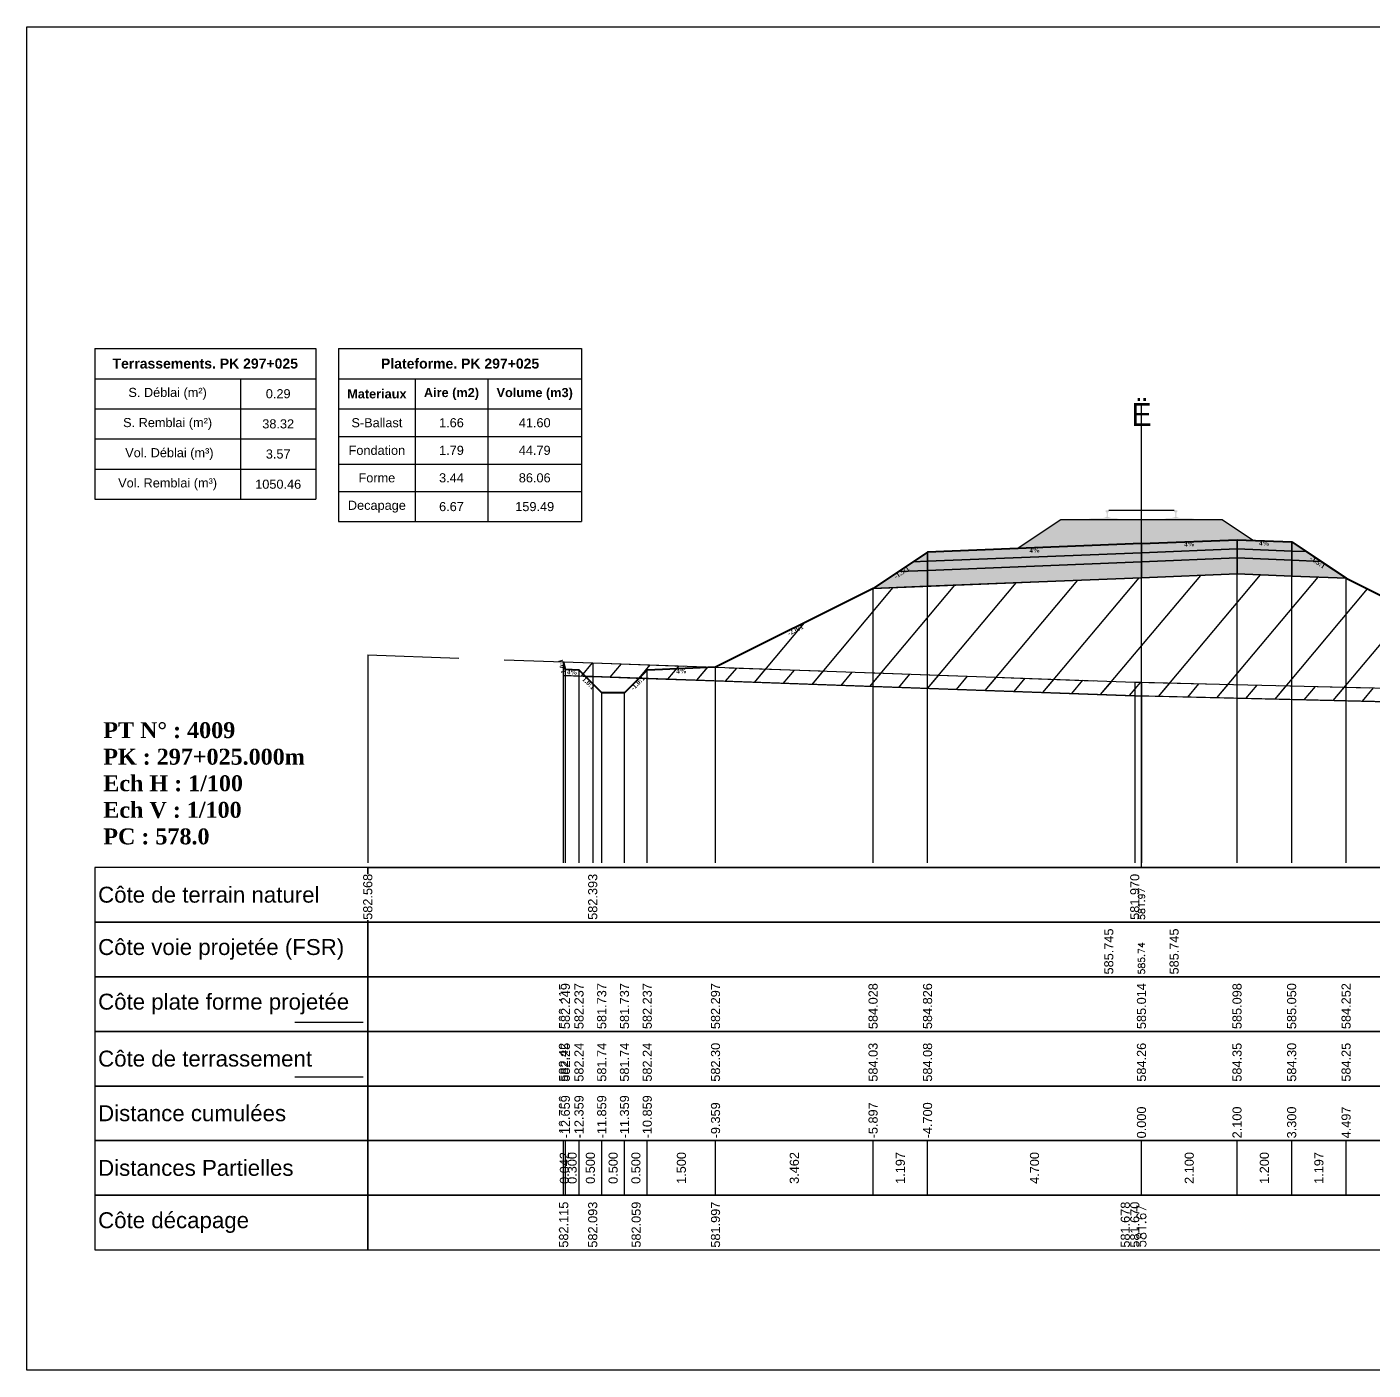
# Model space of a CAD drawing. Header units: millimetres. Extents: x 2762 to 3076, y 916 to 3305.
# Drawn here: x 3026.54 to 3056.12, y 1493.65 to 1523.15 of the extents above; entities that cross this region are included whole.
import ezdxf

# ---------------------------------------------------------------- set-up
doc = ezdxf.new("R2010")
doc.units = ezdxf.units.MM
doc.header["$LTSCALE"] = 2
doc.linetypes.add('CACHE', pattern=[9.525, 6.35, -3.175])
doc.linetypes.add('DASHED', pattern=[0.75, 0.5, -0.25])
for name, color, linetype in [('C-ANNO-TABL', 1, 'Continuous'), ('C-ANNO-TABL-TEXT', 150, 'Continuous'), ('C-ANNO-TABL-TITL', 150, 'Continuous'), ('C-ANNO-TABL-TTBL', 5, 'Continuous'), ('C-ROAD-CORR', 5, 'Continuous'), ('C-ROAD-SCTN', 7, 'Continuous')]:
    doc.layers.add(name, color=color, linetype=linetype)
doc.styles.add('ARIAL', font='arial.ttf')
doc.styles.add('C3D_Etiquette', font='romans.shx')
doc.styles.add('C3D_Profil_Travers', font='romans.shx')
doc.styles.get("Standard").update_dxf_attribs({"font": 'arial.ttf'})

msp = doc.modelspace()

# ---------------------------------------------------------------- hatches: boundary and pattern name
at = {"linetype": 'Continuous', "lineweight": -3}
h = msp.add_hatch(dxfattribs=at)
h.set_pattern_fill('GRAVEL', color=252, scale=0.009, style=0)
h.set_pattern_definition([(228.0128, (3048.461781, 1511.916853), (-1.8288, -2.0574), [0.030755, -3.0447435]), (184.96974, (3048.441207, 1511.893993), (2.743199999, 0.228600013), [0.0527764, -5.2248644]), (132.51045, (3048.388629, 1511.889421), (2.286, -2.5146), [0.0372133, -3.684125]), (267.2737, (3048.299475, 1511.832271), (0.2286, 4.572), [0.0480604, -4.7579794]), (292.83365, (3048.297189, 1511.784265), (-1.143, 2.7432), [0.047127, -4.6655827]), (357.2737, (3048.315477, 1511.740831), (-4.572, 0.2286), [0.0480604, -4.7579794]), (37.69424, (3048.363483, 1511.738545), (-2.9718, -2.286), [0.0635574, -6.2921804]), (72.25533, (3048.413775, 1511.777407), (1.6002, 5.0292), [0.0600048, -5.940473]), (121.42957, (3048.432063, 1511.834557), (-1.8288, 2.9718), [0.048223, -4.774099]), (175.23636, (3048.406917, 1511.875705), (2.5146, -0.2286), [0.055054, -2.697654]), (222.39744, (3048.352053, 1511.880277), (-2.7432, -2.5146), [0.071197, -7.0485095]), (138.81407, (3048.52579, 1511.829985), (-1.6002, 1.3716), [0.0243004, -2.405751]), (171.46923, (3048.507501, 1511.845987), (2.9718, -0.4572), [0.0462314, -4.5769175]), (225, (3048.46178, 1511.85285), (-3e-17, -0.2286), [0.032329, -0.29096]), (203.1986, (3048.44578, 1511.880277), (1.143, 0.4572), [0.01741, -1.723556]), (291.8014, (3048.429777, 1511.87342), (-0.2286, 0.6858), [0.024621, -1.206428]), (30.9638, (3048.43892, 1511.85056), (0.6858, 0.4572), [0.039989, -1.292967]), (161.565, (3048.47321, 1511.87113), (0.4572, -0.2286), [0.028916, -0.693981]), (16.38954, (3048.297189, 1511.873419), (2.286, 0.6858), [0.040508, -4.0102944]), (70.34618, (3048.336051, 1511.88485), (-0.9144, -2.5146), [0.033984, -3.3643994]), (293.1986, (3048.47321, 1511.916853), (-0.4572, 1.143), [0.034819, -1.7061465]), (343.61046, (3048.486927, 1511.884849), (-2.286, 0.6858), [0.040508, -4.0102944]), (339.44395, (3048.29719, 1511.731687), (-1.143, 0.4572), [0.039063, -1.914096]), (294.77514, (3048.333765, 1511.717971), (-1.143, 2.5146), [0.0327305, -3.2403234]), (66.8014, (3048.475497, 1511.688253), (0.4572, 1.143), [0.034819, -1.7061465]), (17.35402, (3048.489213, 1511.720257), (-2.9718, -0.9144), [0.0383204, -3.793714]), (69.44395, (3048.363483, 1511.688253), (-0.4572, -1.143), [0.0195316, -1.933628]), (101.3099, (3048.46178, 1511.688253), (-0.2286, 0.9144), [0.011656, -1.1539795]), (165.9638, (3048.459495, 1511.699683), (0.6858, -0.2286), [0.047127, -0.895415]), (186.009, (3048.413775, 1511.711113), (2.286, 0.2286), [0.043674, -4.323723]), (303.69, (3048.43892, 1511.829985), (-0.2286, 0.4572), [0.032969, -0.79126]), (353.15723, (3048.457209, 1511.802553), (3.8862, -0.4572), [0.05756, -5.698441]), (60.9454, (3048.51436, 1511.795695), (-0.9144, -1.6002), [0.023536, -2.330045]), (90, (3048.5258, 1511.81627), (-0.2286, 0.2286), [0.013716, -0.214884]), (120.25644, (3048.409203, 1511.717971), (0.9144, -1.6002), [0.031758, -3.1440547]), (48.0128, (3048.393201, 1511.745403), (1.8288, 2.0574), [0.06151, -3.0139886]), (0, (3048.43435, 1511.79112), (0.2286, 0.2286), [0.059436, -0.169164]), (325.30485, (3048.493785, 1511.791123), (2.286, -1.6002), [0.036145, -3.5783385]), (254.0546, (3048.523503, 1511.77055), (-0.2286, -0.9144), [0.033285, -1.6309485]), (207.64598, (3048.514359, 1511.738545), (-4.3434, -2.286), [0.054193, -5.365122]), (175.42608, (3048.466353, 1511.713399), (-2.9718, 0.2286), [0.0573327, -5.675926])])
h.paths.add_polyline_path([(3048.297, 1511.688), (3049.255, 1512.327), (3052.805, 1512.327), (3053.494, 1511.867), (3053.13, 1511.882)])
msp.add_hatch(color=254, dxfattribs=at).paths.add_polyline_path([(3049.812, 1512.145), (3049.812, 1512.33), (3049.927, 1512.351), (3050.275, 1512.351), (3050.275, 1512.357), (3050.201, 1512.357), (3050.201, 1512.366), (3050.202, 1512.367), (3050.204, 1512.368), (3050.205, 1512.368), (3050.225, 1512.37), (3050.228, 1512.371), (3050.231, 1512.372), (3050.259, 1512.382), (3050.262, 1512.383), (3050.263, 1512.385), (3050.264, 1512.386), (3050.265, 1512.39), (3050.266, 1512.398), (3050.267, 1512.407), (3050.268, 1512.417), (3050.268, 1512.441), (3050.267, 1512.457), (3050.267, 1512.463), (3050.266, 1512.469), (3050.265, 1512.474), (3050.265, 1512.475), (3050.264, 1512.479), (3050.263, 1512.48), (3050.262, 1512.482), (3050.261, 1512.483), (3050.26, 1512.484), (3050.244, 1512.49), (3050.242, 1512.491), (3050.241, 1512.492), (3050.24, 1512.494), (3050.24, 1512.496), (3050.24, 1512.514), (3050.241, 1512.519), (3050.242, 1512.521), (3050.244, 1512.523), (3050.246, 1512.525), (3050.249, 1512.526), (3050.25, 1512.527), (3050.254, 1512.527), (3050.258, 1512.528), (3050.261, 1512.528), (3050.265, 1512.528), (3050.27, 1512.528), (3050.273, 1512.528), (3050.276, 1512.529), (3050.28, 1512.528), (3050.283, 1512.528), (3050.287, 1512.528), (3050.292, 1512.528), (3050.295, 1512.528), (3050.299, 1512.527), (3050.303, 1512.527), (3050.304, 1512.526), (3050.306, 1512.525), (3050.309, 1512.523), (3050.311, 1512.521), (3050.312, 1512.519), (3050.312, 1512.514), (3050.312, 1512.496), (3050.312, 1512.494), (3050.312, 1512.492), (3050.311, 1512.491), (3050.309, 1512.49), (3050.293, 1512.484), (3050.292, 1512.483), (3050.29, 1512.482), (3050.289, 1512.48), (3050.289, 1512.479), (3050.288, 1512.475), (3050.287, 1512.474), (3050.287, 1512.469), (3050.286, 1512.463), (3050.285, 1512.457), (3050.285, 1512.441), (3050.285, 1512.417), (3050.286, 1512.407), (3050.287, 1512.398), (3050.288, 1512.39), (3050.289, 1512.386), (3050.29, 1512.385), (3050.291, 1512.383), (3050.293, 1512.382), (3050.322, 1512.372), (3050.325, 1512.371), (3050.328, 1512.37), (3050.348, 1512.368), (3050.349, 1512.368), (3050.35, 1512.367), (3050.351, 1512.366), (3050.351, 1512.357), (3050.277, 1512.357), (3050.277, 1512.351), (3050.481, 1512.351), (3050.613, 1512.32), (3051.447, 1512.32), (3051.578, 1512.351), (3051.782, 1512.351), (3051.782, 1512.357), (3051.708, 1512.357), (3051.708, 1512.366), (3051.709, 1512.367), (3051.711, 1512.368), (3051.712, 1512.368), (3051.732, 1512.37), (3051.735, 1512.371), (3051.738, 1512.372), (3051.766, 1512.382), (3051.769, 1512.383), (3051.77, 1512.385), (3051.771, 1512.386), (3051.772, 1512.39), (3051.773, 1512.398), (3051.774, 1512.407), (3051.775, 1512.417), (3051.775, 1512.441), (3051.774, 1512.457), (3051.774, 1512.463), (3051.773, 1512.469), (3051.772, 1512.474), (3051.772, 1512.475), (3051.771, 1512.479), (3051.77, 1512.48), (3051.769, 1512.482), (3051.768, 1512.483), (3051.767, 1512.484), (3051.751, 1512.49), (3051.749, 1512.491), (3051.748, 1512.492), (3051.747, 1512.494), (3051.747, 1512.496), (3051.747, 1512.514), (3051.748, 1512.519), (3051.749, 1512.521), (3051.751, 1512.523), (3051.753, 1512.525), (3051.756, 1512.526), (3051.757, 1512.527), (3051.761, 1512.527), (3051.765, 1512.528), (3051.768, 1512.528), (3051.772, 1512.528), (3051.777, 1512.528), (3051.78, 1512.528), (3051.783, 1512.529), (3051.787, 1512.528), (3051.79, 1512.528), (3051.794, 1512.528), (3051.799, 1512.528), (3051.802, 1512.528), (3051.806, 1512.527), (3051.81, 1512.527), (3051.811, 1512.526), (3051.813, 1512.525), (3051.816, 1512.523), (3051.818, 1512.521), (3051.819, 1512.519), (3051.819, 1512.514), (3051.819, 1512.496), (3051.819, 1512.494), (3051.819, 1512.492), (3051.818, 1512.491), (3051.816, 1512.49), (3051.8, 1512.484), (3051.799, 1512.483), (3051.797, 1512.482), (3051.796, 1512.48), (3051.796, 1512.479), (3051.795, 1512.475), (3051.794, 1512.474), (3051.794, 1512.469), (3051.793, 1512.463), (3051.792, 1512.457), (3051.792, 1512.441), (3051.792, 1512.417), (3051.793, 1512.407), (3051.794, 1512.398), (3051.795, 1512.39), (3051.796, 1512.386), (3051.797, 1512.385), (3051.798, 1512.383), (3051.8, 1512.382), (3051.829, 1512.372), (3051.832, 1512.371), (3051.835, 1512.37), (3051.855, 1512.368), (3051.856, 1512.368), (3051.857, 1512.367), (3051.858, 1512.366), (3051.858, 1512.357), (3051.784, 1512.357), (3051.784, 1512.351), (3052.132, 1512.351), (3052.247, 1512.33), (3052.247, 1512.145)])
h = msp.add_hatch(color=11, dxfattribs=at)
h.paths.add_polyline_path([(3054.33, 1511.634), (3054.33, 1511.834), (3054.649, 1511.621)])
h.paths.add_polyline_path([(3053.13, 1511.682), (3053.13, 1511.882), (3054.33, 1511.834), (3054.33, 1511.634)])
h.paths.add_polyline_path([(3051.03, 1511.598), (3051.03, 1511.798), (3053.13, 1511.882), (3053.13, 1511.682)])
h.paths.add_polyline_path([(3046.33, 1511.41), (3046.33, 1511.61), (3051.03, 1511.798), (3051.03, 1511.598)])
h.paths.add_polyline_path([(3046.01, 1511.397), (3046.33, 1511.61), (3046.33, 1511.41)])
h = msp.add_hatch(color=83, dxfattribs=at)
h.paths.add_polyline_path([(3054.33, 1511.084), (3054.33, 1511.434), (3054.968, 1511.408), (3055.526, 1511.036)])
h.paths.add_polyline_path([(3053.13, 1511.132), (3053.13, 1511.482), (3054.33, 1511.434), (3054.33, 1511.084)])
h.paths.add_polyline_path([(3051.03, 1511.048), (3051.03, 1511.398), (3053.13, 1511.482), (3053.13, 1511.132)])
h.paths.add_polyline_path([(3046.33, 1510.86), (3046.33, 1511.21), (3051.03, 1511.398), (3051.03, 1511.048)])
h.paths.add_polyline_path([(3045.133, 1510.812), (3045.691, 1511.184), (3046.33, 1511.21), (3046.33, 1510.86)])
h = msp.add_hatch(color=30, dxfattribs=at)
h.paths.add_polyline_path([(3054.33, 1511.434), (3054.33, 1511.634), (3054.649, 1511.621), (3054.968, 1511.408)])
h.paths.add_polyline_path([(3053.13, 1511.482), (3053.13, 1511.682), (3054.33, 1511.634), (3054.33, 1511.434)])
h.paths.add_polyline_path([(3051.03, 1511.398), (3051.03, 1511.598), (3053.13, 1511.682), (3053.13, 1511.482)])
h.paths.add_polyline_path([(3046.33, 1511.21), (3046.33, 1511.41), (3051.03, 1511.598), (3051.03, 1511.398)])
h.paths.add_polyline_path([(3045.691, 1511.184), (3046.01, 1511.397), (3046.33, 1511.41), (3046.33, 1511.21)])
h = msp.add_hatch(dxfattribs=at)
h.set_pattern_fill('_U', color=3, angle=50, style=0, pattern_type=0)
h.set_pattern_definition([(50, (3039.9907, 1508.8404), (-0.766044, 0.64279), [])])
h.paths.add_polyline_path([(3039.991, 1508.84), (3040.171, 1509.021), (3041.671, 1509.081), (3045.133, 1510.812), (3053.13, 1511.132), (3055.526, 1511.036), (3060.555, 1508.521), (3060.555, 1508.221), (3050.883, 1508.454)])
h.paths.add_polyline_path([(3038.33, 1508.899), (3038.33, 1509.199), (3038.371, 1509.033), (3038.671, 1509.021), (3038.81, 1508.882), (3038.335, 1508.899)])
h = msp.add_hatch(dxfattribs=at)
h.set_pattern_fill('_U', color=150, scale=0.5, angle=50, style=0, pattern_type=0)
h.set_pattern_definition([(50, (3039.9907, 1508.8404), (-0.383022, 0.321394), [])])
h.paths.add_polyline_path([(3039.991, 1508.84), (3040.171, 1509.021), (3041.671, 1509.081), (3050.883, 1508.754), (3060.555, 1508.521), (3060.555, 1508.221), (3050.883, 1508.454)])
h.paths.add_polyline_path([(3038.33, 1509.199), (3038.973, 1509.177), (3041.671, 1509.081), (3040.171, 1509.021), (3039.991, 1508.84), (3038.973, 1508.877), (3038.81, 1508.882), (3038.671, 1509.021), (3038.371, 1509.033)])
h.paths.add_polyline_path([(3038.33, 1508.899), (3038.33, 1509.199), (3038.371, 1509.033), (3038.671, 1509.021), (3038.81, 1508.882), (3038.335, 1508.899)])

# ---------------------------------------------------------------- linework, layer by layer
at = {"color": 7, "linetype": 'Continuous', "lineweight": -3}
for p, q in [((3051.03, 1504.684), (3051.03, 1514.884)), ((3034.029, 1504.684), (3068.031, 1504.684)), ((3038.33, 1497.484), (3038.33, 1498.684)), ((3038.371, 1497.484), (3038.371, 1498.684)), ((3038.371, 1497.484), (3038.371, 1498.684)), ((3038.671, 1497.484), (3038.671, 1498.684)), ((3038.671, 1497.484), (3038.671, 1498.684)), ((3039.171, 1497.484), (3039.171, 1498.684)), ((3039.171, 1497.484), (3039.171, 1498.684)), ((3039.671, 1497.484), (3039.671, 1498.684)), ((3039.671, 1497.484), (3039.671, 1498.684)), ((3040.171, 1497.484), (3040.171, 1498.684)), ((3040.171, 1497.484), (3040.171, 1498.684)), ((3041.671, 1497.484), (3041.671, 1498.684)), ((3041.671, 1497.484), (3041.671, 1498.684)), ((3045.133, 1497.484), (3045.133, 1498.684)), ((3045.133, 1497.484), (3045.133, 1498.684)), ((3046.33, 1497.484), (3046.33, 1498.684)), ((3046.33, 1497.484), (3046.33, 1498.684)), ((3051.03, 1497.484), (3051.03, 1498.684)), ((3051.03, 1497.484), (3051.03, 1498.684)), ((3053.13, 1497.484), (3053.13, 1498.684)), ((3053.13, 1497.484), (3053.13, 1498.684)), ((3054.33, 1497.484), (3054.33, 1498.684)), ((3054.33, 1497.484), (3054.33, 1498.684)), ((3055.526, 1497.484), (3055.526, 1498.684)), ((3055.526, 1497.484), (3055.526, 1498.684))]:
    msp.add_line(p, q, dxfattribs=at)
at = {"color": 251, "linetype": 'Continuous', "lineweight": -3}
for p, q in [((3048.297, 1511.688), (3049.255, 1512.327)), ((3049.255, 1512.327), (3052.805, 1512.327)), ((3052.805, 1512.327), (3053.494, 1511.867)), ((3046.33, 1511.61), (3051.03, 1511.798)), ((3053.13, 1511.882), (3048.297, 1511.688)), ((3051.03, 1511.798), (3053.13, 1511.882)), ((3051.03, 1511.598), (3051.03, 1511.798)), ((3051.03, 1511.798), (3051.03, 1511.598)), ((3053.494, 1511.867), (3053.13, 1511.882)), ((3053.13, 1511.682), (3053.13, 1511.882)), ((3053.13, 1511.882), (3054.33, 1511.834)), ((3053.13, 1511.882), (3053.13, 1511.682)), ((3054.33, 1511.634), (3054.33, 1511.834)), ((3054.33, 1511.834), (3054.649, 1511.621)), ((3054.33, 1511.834), (3054.33, 1511.634)), ((3046.01, 1511.397), (3046.33, 1511.61)), ((3046.33, 1511.41), (3046.33, 1511.61)), ((3046.33, 1511.61), (3046.33, 1511.41)), ((3051.03, 1511.598), (3046.33, 1511.41)), ((3053.13, 1511.682), (3051.03, 1511.598)), ((3054.33, 1511.634), (3053.13, 1511.682)), ((3054.649, 1511.621), (3054.33, 1511.634)), ((3046.33, 1511.41), (3046.01, 1511.397))]:
    msp.add_line(p, q, dxfattribs=at)
at = {"color": 53, "linetype": 'Continuous', "lineweight": -3}
for p, q in [((3046.33, 1511.41), (3051.03, 1511.598)), ((3051.03, 1511.598), (3053.13, 1511.682)), ((3051.03, 1511.398), (3051.03, 1511.598)), ((3051.03, 1511.598), (3051.03, 1511.398)), ((3053.13, 1511.482), (3051.03, 1511.398)), ((3051.03, 1511.398), (3053.13, 1511.482)), ((3053.13, 1511.482), (3053.13, 1511.682)), ((3053.13, 1511.682), (3054.33, 1511.634)), ((3053.13, 1511.682), (3053.13, 1511.482)), ((3054.33, 1511.434), (3053.13, 1511.482)), ((3053.13, 1511.132), (3053.13, 1511.482)), ((3053.13, 1511.482), (3054.33, 1511.434)), ((3053.13, 1511.482), (3053.13, 1511.132)), ((3054.33, 1511.434), (3054.33, 1511.634)), ((3054.33, 1511.634), (3054.649, 1511.621)), ((3054.33, 1511.634), (3054.33, 1511.434)), ((3054.968, 1511.408), (3054.33, 1511.434)), ((3054.33, 1511.084), (3054.33, 1511.434)), ((3054.33, 1511.434), (3054.968, 1511.408)), ((3054.33, 1511.434), (3054.33, 1511.084)), ((3054.649, 1511.621), (3054.968, 1511.408)), ((3045.133, 1510.812), (3045.691, 1511.184)), ((3045.691, 1511.184), (3046.01, 1511.397)), ((3046.33, 1511.21), (3045.691, 1511.184)), ((3045.691, 1511.184), (3046.33, 1511.21)), ((3046.01, 1511.397), (3046.33, 1511.41)), ((3046.33, 1511.21), (3046.33, 1511.41)), ((3046.33, 1511.41), (3046.33, 1511.21)), ((3051.03, 1511.398), (3046.33, 1511.21)), ((3046.33, 1511.21), (3051.03, 1511.398)), ((3046.33, 1510.86), (3046.33, 1511.21)), ((3046.33, 1511.21), (3046.33, 1510.86)), ((3051.03, 1511.048), (3051.03, 1511.398)), ((3051.03, 1511.398), (3051.03, 1511.048)), ((3054.968, 1511.408), (3055.526, 1511.036)), ((3046.33, 1510.86), (3045.133, 1510.812)), ((3051.03, 1511.048), (3046.33, 1510.86)), ((3053.13, 1511.132), (3051.03, 1511.048)), ((3054.33, 1511.084), (3053.13, 1511.132)), ((3055.526, 1511.036), (3054.33, 1511.084))]:
    msp.add_line(p, q, dxfattribs=at)
at = {"color": 253, "linetype": 'Continuous', "lineweight": -3}
for p, q in [((3045.133, 1510.812), (3053.13, 1511.132)), ((3053.13, 1511.132), (3055.526, 1511.036)), ((3055.526, 1511.036), (3060.555, 1508.521)), ((3041.671, 1509.081), (3045.133, 1510.812)), ((3038.33, 1509.199), (3038.973, 1509.177)), ((3038.371, 1509.033), (3038.33, 1509.199)), ((3038.33, 1508.899), (3038.33, 1509.199)), ((3038.33, 1509.199), (3038.371, 1509.033)), ((3038.33, 1508.899), (3038.33, 1509.199)), ((3038.33, 1509.199), (3038.371, 1509.033)), ((3038.973, 1509.177), (3041.671, 1509.081)), ((3040.171, 1509.021), (3041.671, 1509.081)), ((3041.671, 1509.081), (3040.171, 1509.021)), ((3040.171, 1509.021), (3041.671, 1509.081)), ((3041.671, 1509.081), (3050.883, 1508.754)), ((3038.335, 1508.899), (3038.33, 1508.899)), ((3038.335, 1508.899), (3038.33, 1508.899)), ((3038.81, 1508.882), (3038.335, 1508.899)), ((3038.81, 1508.882), (3038.335, 1508.899)), ((3038.671, 1509.021), (3038.371, 1509.033)), ((3038.371, 1509.033), (3038.671, 1509.021)), ((3038.371, 1509.033), (3038.671, 1509.021)), ((3038.81, 1508.882), (3038.671, 1509.021)), ((3038.671, 1509.021), (3038.81, 1508.882)), ((3038.671, 1509.021), (3038.81, 1508.882)), ((3038.973, 1508.877), (3038.81, 1508.882)), ((3038.81, 1508.882), (3038.973, 1508.877)), ((3039.171, 1508.521), (3038.81, 1508.882)), ((3039.991, 1508.84), (3038.973, 1508.877)), ((3038.973, 1508.877), (3039.991, 1508.84)), ((3039.991, 1508.84), (3039.671, 1508.521)), ((3039.991, 1508.84), (3040.171, 1509.021)), ((3040.171, 1509.021), (3039.991, 1508.84)), ((3039.991, 1508.84), (3040.171, 1509.021)), ((3050.883, 1508.454), (3039.991, 1508.84)), ((3050.883, 1508.454), (3039.991, 1508.84)), ((3039.671, 1508.521), (3039.171, 1508.521)), ((3050.883, 1508.754), (3060.555, 1508.521)), ((3060.555, 1508.221), (3050.883, 1508.454)), ((3060.555, 1508.221), (3050.883, 1508.454))]:
    msp.add_line(p, q, dxfattribs=at)
at = {"color": 8, "linetype": 'CACHE', "lineweight": -3}
for p, q in [((3046.33, 1504.784), (3046.33, 1510.86)), ((3051.03, 1504.784), (3051.03, 1511.048)), ((3051.03, 1504.784), (3051.03, 1511.048)), ((3053.13, 1504.784), (3053.13, 1511.132)), ((3054.33, 1504.784), (3054.33, 1511.084)), ((3055.526, 1504.784), (3055.526, 1511.036)), ((3045.133, 1504.784), (3045.133, 1510.812)), ((3038.33, 1504.784), (3038.33, 1509.199)), ((3041.671, 1504.784), (3041.671, 1509.081)), ((3038.371, 1504.784), (3038.371, 1509.033)), ((3038.671, 1504.784), (3038.671, 1509.021)), ((3040.171, 1504.784), (3040.171, 1509.021)), ((3039.171, 1504.784), (3039.171, 1508.521)), ((3039.671, 1504.784), (3039.671, 1508.521))]:
    msp.add_line(p, q, dxfattribs=at)
at = {"color": 105, "linetype": 'DASHED', "lineweight": -3, "ltscale": 2}
for p, q in [((3034.03, 1509.351), (3038.973, 1509.177)), ((3038.973, 1509.177), (3050.883, 1508.754)), ((3050.883, 1508.754), (3051.03, 1508.751)), ((3051.03, 1508.751), (3060.909, 1508.513))]:
    msp.add_line(p, q, dxfattribs=at)
at = {"color": 98, "linetype": 'CACHE', "lineweight": -3}
for p, q in [((3034.03, 1509.351), (3034.03, 1504.784)), ((3038.973, 1509.177), (3038.973, 1504.784)), ((3050.883, 1508.754), (3050.883, 1504.784)), ((3051.03, 1508.751), (3051.03, 1504.784))]:
    msp.add_line(p, q, dxfattribs=at)
at = {"color": 6, "linetype": 'Continuous', "lineweight": -3}
for p, q in [((3038.33, 1508.899), (3038.335, 1508.899)), ((3038.335, 1508.899), (3038.973, 1508.877)), ((3038.973, 1508.877), (3039.927, 1508.843)), ((3039.927, 1508.843), (3041.671, 1508.781)), ((3041.671, 1508.781), (3050.674, 1508.462)), ((3050.674, 1508.462), (3050.883, 1508.454)), ((3050.883, 1508.454), (3051.03, 1508.451)), ((3051.03, 1508.451), (3059.958, 1508.236))]:
    msp.add_line(p, q, dxfattribs=at)
at = {"color": 154, "linetype": 'Continuous', "lineweight": -3}
msp.add_line((3032.429, 1501.284), (3033.929, 1501.284), dxfattribs=at)
at = {"color": 1, "linetype": 'Continuous', "lineweight": -3}
msp.add_line((3032.429, 1500.084), (3033.929, 1500.084), dxfattribs=at)
at = {"color": 7, "linetype": 'Continuous', "lineweight": -3}
for points in [[(3034.029, 1503.484), (3034.029, 1504.684), (3028.029, 1504.684), (3028.029, 1503.484)], [(3034.029, 1503.484), (3068.031, 1503.484), (3068.031, 1504.684), (3034.029, 1504.684)], [(3034.029, 1502.284), (3034.029, 1503.484), (3028.029, 1503.484), (3028.029, 1502.284)], [(3034.029, 1502.284), (3068.031, 1502.284), (3068.031, 1503.484), (3034.029, 1503.484)], [(3034.029, 1501.084), (3034.029, 1502.284), (3028.029, 1502.284), (3028.029, 1501.084)], [(3034.029, 1501.084), (3068.031, 1501.084), (3068.031, 1502.284), (3034.029, 1502.284)], [(3034.029, 1499.884), (3034.029, 1501.084), (3028.029, 1501.084), (3028.029, 1499.884)], [(3034.029, 1499.884), (3068.031, 1499.884), (3068.031, 1501.084), (3034.029, 1501.084)], [(3034.029, 1498.684), (3034.029, 1499.884), (3028.029, 1499.884), (3028.029, 1498.684)], [(3034.029, 1498.684), (3068.031, 1498.684), (3068.031, 1499.884), (3034.029, 1499.884)], [(3034.029, 1497.484), (3034.029, 1498.684), (3028.029, 1498.684), (3028.029, 1497.484)], [(3034.029, 1497.484), (3068.031, 1497.484), (3068.031, 1498.684), (3034.029, 1498.684)], [(3034.029, 1496.284), (3034.029, 1497.484), (3028.029, 1497.484), (3028.029, 1496.284)], [(3034.029, 1496.284), (3068.031, 1496.284), (3068.031, 1497.484), (3034.029, 1497.484)]]:
    msp.add_3dface(points, dxfattribs=at)
at = {"layer": 'C-ANNO-TABL', "color": 7, "linetype": 'Continuous', "lineweight": -3}
for p, q in [((3028.029, 1515.419), (3031.234, 1515.419)), ((3031.234, 1515.419), (3032.888, 1515.419)), ((3031.234, 1515.419), (3031.234, 1514.757)), ((3033.388, 1515.416), (3035.07, 1515.416)), ((3035.07, 1515.416), (3036.666, 1515.416)), ((3035.07, 1515.416), (3035.07, 1514.754)), ((3036.666, 1515.416), (3038.728, 1515.416)), ((3036.666, 1515.416), (3036.666, 1514.754)), ((3028.029, 1514.757), (3031.234, 1514.757)), ((3031.234, 1514.757), (3032.888, 1514.757)), ((3031.234, 1514.757), (3031.234, 1514.095)), ((3033.388, 1514.754), (3035.07, 1514.754)), ((3035.07, 1514.754), (3036.666, 1514.754)), ((3035.07, 1514.754), (3035.07, 1514.147)), ((3036.666, 1514.754), (3038.728, 1514.754)), ((3036.666, 1514.754), (3036.666, 1514.147)), ((3028.029, 1514.095), (3031.234, 1514.095)), ((3031.234, 1514.095), (3032.888, 1514.095)), ((3031.234, 1514.095), (3031.234, 1513.432)), ((3033.388, 1514.147), (3035.07, 1514.147)), ((3035.07, 1514.147), (3036.666, 1514.147)), ((3035.07, 1514.147), (3035.07, 1513.543)), ((3036.666, 1514.147), (3038.728, 1514.147)), ((3036.666, 1514.147), (3036.666, 1513.543)), ((3033.388, 1513.543), (3035.07, 1513.543)), ((3035.07, 1513.543), (3036.666, 1513.543)), ((3035.07, 1513.543), (3035.07, 1512.939)), ((3036.666, 1513.543), (3038.728, 1513.543)), ((3036.666, 1513.543), (3036.666, 1512.939)), ((3028.029, 1513.432), (3031.234, 1513.432)), ((3031.234, 1513.432), (3032.888, 1513.432)), ((3031.234, 1513.432), (3031.234, 1512.77)), ((3033.388, 1512.939), (3035.07, 1512.939)), ((3035.07, 1512.939), (3036.666, 1512.939)), ((3035.07, 1512.939), (3035.07, 1512.28)), ((3036.666, 1512.939), (3038.728, 1512.939)), ((3036.666, 1512.939), (3036.666, 1512.28))]:
    msp.add_line(p, q, dxfattribs=at)
at = {"layer": 'C-ANNO-TABL-TTBL', "color": 7, "linetype": 'Continuous', "lineweight": -3}
for p, q in [((3028.029, 1516.084), (3032.888, 1516.084)), ((3028.029, 1516.084), (3028.029, 1515.419)), ((3032.888, 1516.084), (3032.888, 1515.419)), ((3033.388, 1516.084), (3038.728, 1516.084)), ((3033.388, 1516.084), (3033.388, 1515.416)), ((3038.728, 1516.084), (3038.728, 1515.416)), ((3028.029, 1515.419), (3028.029, 1514.757)), ((3032.888, 1515.419), (3032.888, 1514.757)), ((3033.388, 1515.416), (3033.388, 1514.754)), ((3038.728, 1515.416), (3038.728, 1514.754)), ((3028.029, 1514.757), (3028.029, 1514.095)), ((3032.888, 1514.757), (3032.888, 1514.095)), ((3033.388, 1514.754), (3033.388, 1514.147)), ((3038.728, 1514.754), (3038.728, 1514.147)), ((3028.029, 1514.095), (3028.029, 1513.432)), ((3032.888, 1514.095), (3032.888, 1513.432)), ((3033.388, 1514.147), (3033.388, 1513.543)), ((3038.728, 1514.147), (3038.728, 1513.543)), ((3033.388, 1513.543), (3033.388, 1512.939)), ((3038.728, 1513.543), (3038.728, 1512.939)), ((3028.029, 1513.432), (3028.029, 1512.77)), ((3032.888, 1513.432), (3032.888, 1512.77)), ((3033.388, 1512.939), (3033.388, 1512.28)), ((3038.728, 1512.939), (3038.728, 1512.28)), ((3028.029, 1512.77), (3031.234, 1512.77)), ((3031.234, 1512.77), (3032.888, 1512.77)), ((3033.388, 1512.28), (3035.07, 1512.28)), ((3035.07, 1512.28), (3036.666, 1512.28)), ((3036.666, 1512.28), (3038.728, 1512.28))]:
    msp.add_line(p, q, dxfattribs=at)
at = {"layer": 'C-ROAD-CORR', "color": 1, "linetype": 'Continuous', "lineweight": 40}
for p, q in [((3051.03, 1511.798), (3046.33, 1511.61)), ((3051.03, 1511.798), (3053.13, 1511.882)), ((3053.13, 1511.882), (3054.33, 1511.834)), ((3054.33, 1511.834), (3055.526, 1511.036)), ((3046.33, 1511.61), (3045.133, 1510.812)), ((3055.526, 1511.036), (3060.555, 1508.521)), ((3045.133, 1510.812), (3041.671, 1509.081)), ((3038.371, 1509.033), (3038.33, 1509.199)), ((3041.671, 1509.081), (3040.171, 1509.021)), ((3038.671, 1509.021), (3038.371, 1509.033)), ((3039.171, 1508.521), (3038.671, 1509.021)), ((3040.171, 1509.021), (3039.671, 1508.521)), ((3039.671, 1508.521), (3039.171, 1508.521))]:
    msp.add_line(p, q, dxfattribs=at)
at = {"layer": 'C-ROAD-CORR', "color": 102, "linetype": 'Continuous', "lineweight": -3, "ltscale": 0.5}
for p, q in [((3046.33, 1510.86), (3045.133, 1510.812)), ((3051.03, 1511.048), (3046.33, 1510.86)), ((3051.03, 1511.048), (3053.13, 1511.132)), ((3053.13, 1511.132), (3054.33, 1511.084)), ((3054.33, 1511.084), (3055.526, 1511.036))]:
    msp.add_line(p, q, dxfattribs=at)
at = {"layer": 'C-ROAD-CORR', "color": 1, "linetype": 'Continuous', "lineweight": -3}
for p, q in [((3039.171, 1508.521), (3038.671, 1509.021)), ((3040.171, 1509.021), (3039.671, 1508.521))]:
    msp.add_line(p, q, dxfattribs=at)
at = {"layer": 'C-ROAD-SCTN', "color": 140, "linetype": 'Continuous', "lineweight": -3}
for p, q in [((3048.297, 1511.688), (3049.255, 1512.327)), ((3049.255, 1512.327), (3049.298, 1512.327)), ((3049.298, 1512.327), (3051.03, 1512.327)), ((3051.03, 1512.327), (3052.761, 1512.327)), ((3052.761, 1512.327), (3052.805, 1512.327)), ((3052.805, 1512.327), (3053.494, 1511.867))]:
    msp.add_line(p, q, dxfattribs=at)
at = {"layer": 'C-ROAD-SCTN', "color": 154, "linetype": 'Continuous', "lineweight": -3}
for p, q in [((3050.312, 1512.529), (3051.03, 1512.529)), ((3051.03, 1512.529), (3051.747, 1512.529)), ((3046.33, 1511.61), (3051.03, 1511.798)), ((3051.03, 1511.798), (3053.13, 1511.882)), ((3053.13, 1511.882), (3054.33, 1511.834)), ((3054.33, 1511.834), (3055.526, 1511.036)), ((3045.133, 1510.812), (3046.33, 1511.61)), ((3055.526, 1511.036), (3060.555, 1508.521)), ((3041.671, 1509.081), (3045.133, 1510.812)), ((3038.33, 1509.199), (3038.371, 1509.033)), ((3040.171, 1509.021), (3041.671, 1509.081)), ((3038.371, 1509.033), (3038.671, 1509.021)), ((3038.671, 1509.021), (3039.171, 1508.521)), ((3039.671, 1508.521), (3040.171, 1509.021)), ((3039.171, 1508.521), (3039.671, 1508.521))]:
    msp.add_line(p, q, dxfattribs=at)
at = {"layer": 'C-ROAD-SCTN', "color": 1, "linetype": 'Continuous', "lineweight": -3}
for p, q in [((3045.133, 1510.812), (3046.33, 1510.86)), ((3046.33, 1510.86), (3051.03, 1511.048)), ((3051.03, 1511.048), (3053.13, 1511.132)), ((3053.13, 1511.132), (3054.33, 1511.084)), ((3054.33, 1511.084), (3055.526, 1511.036)), ((3055.526, 1511.036), (3060.555, 1508.521)), ((3041.671, 1509.081), (3045.133, 1510.812)), ((3038.33, 1509.199), (3038.371, 1509.033)), ((3040.171, 1509.021), (3041.671, 1509.081)), ((3038.371, 1509.033), (3038.671, 1509.021)), ((3038.671, 1509.021), (3039.171, 1508.521)), ((3039.671, 1508.521), (3040.171, 1509.021)), ((3039.171, 1508.521), (3039.671, 1508.521))]:
    msp.add_line(p, q, dxfattribs=at)

# ---------------------------------------------------------------- texts
at = {"color": 7, "linetype": 'Continuous', "lineweight": -3}
for s, insert, char_height, attachment_point, style in [('{\\fWingdings|b0|i0|c2|p0;Ë}', (3051.03, 1514.384), 0.5, 8, 'C3D_Profil_Travers'), ('{\\fTimes New Roman|b1|i0|c0|p18;PT N° : 4009\\PPK : 297+025.000m\\PEch H : 1/100\\PEch V : 1/100\\PPC : 578.0}', (3028.218, 1505.184), 0.35, 7, 'C3D_Profil_Travers'), ('{\\fArial|b0|i0|c0|p34;Côte de terrain naturel}', (3028.104, 1504.084), 0.35, 4, 'C3D_Etiquette'), ('{\\fArial|b0|i0|c0|p34;Côte plate forme projetée}', (3028.104, 1501.684), 0.35, 4, 'C3D_Etiquette'), ('{\\fArial|b0|i0|c0|p34;Côte de terrassement}', (3028.104, 1500.484), 0.35, 4, 'C3D_Etiquette'), ('{\\fArial|b0|i0|c0|p34;Distance cumulées}', (3028.104, 1499.284), 0.35, 4, 'C3D_Etiquette'), ('{\\fArial|b0|i0|c0|p34;Distances Partielles}', (3028.104, 1498.084), 0.35, 4, 'C3D_Etiquette'), ('{\\fArial|b0|i0|c0|p34;Côte décapage}', (3028.104, 1496.884), 0.35, 4, 'C3D_Etiquette')]:
    msp.add_mtext(s, dxfattribs=dict(at, insert=insert, char_height=char_height, attachment_point=attachment_point, style=style))
at = {"color": 7, "linetype": 'Continuous', "lineweight": -3, "char_height": 0.1, "style": 'C3D_Etiquette'}
for s, insert, width, attachment_point, rotation in [('{\\fTimes New Roman|b1|i0|c0|p18;4%}', (3052.08, 1511.836), 0.37094, 2, 2.2906), ('{\\fTimes New Roman|b1|i0|c0|p18;4%}', (3053.729, 1511.854), 0.42071, 2, 357.7094), ('{\\fTimes New Roman|b1|i0|c0|p18;4%}', (3048.68, 1511.7), 0.42071, 2, 2.2906), ('{\\fTimes New Roman|b1|i0|c0|p18;-1.5:1}', (3054.926, 1511.431), 0.34598, 2, 326.3099), ('{\\fTimes New Roman|b1|i0|c0|p18;-1.5:1}', (3045.733, 1511.207), 0.34598, 2, 33.6901), ('{\\fTimes New Roman|b1|i0|c0|p18;-2.0:1}', (3043.404, 1509.943), 0.34598, 2, 26.5651), ('{\\fTimes New Roman|b1|i0|c0|p18;1.0:1}', (3038.346, 1509.115), 0.29446, 8, 104.0362), ('{\\fTimes New Roman|b1|i0|c0|p18;4%}', (3038.521, 1509.023), 0.37094, 2, 357.7094), ('{\\fTimes New Roman|b1|i0|c0|p18;1.0:1}', (3038.918, 1508.768), 0.29001, 2, 315), ('{\\fTimes New Roman|b1|i0|c0|p18;-1.0:1}', (3039.924, 1508.768), 0.34598, 2, 45), ('{\\fTimes New Roman|b1|i0|c0|p18;4%}', (3040.921, 1509.047), 0.42071, 2, 2.2906)]:
    msp.add_mtext(s, dxfattribs=dict(at, insert=insert, width=width, attachment_point=attachment_point, rotation=rotation))
at = {"color": 7, "linetype": 'Continuous', "lineweight": -3, "insert": (3028.104, 1502.884), "char_height": 0.35, "attachment_point": 4}
msp.add_mtext('{\\fArial|b0|i0|c0|p34;Côte voie projetée (FSR)}', dxfattribs=at)
at = {"color": 7, "linetype": 'Continuous', "lineweight": -3, "rotation": 90, "style": 'C3D_Profil_Travers'}
for s, insert, char_height, attachment_point in [('585.74', (3051.03, 1502.334), 0.15, 4), ('{\\fArial|b0|i0|c0|p34;582.42}', (3038.33, 1499.979), 0.2, 4), ('{\\fArial|b0|i0|c0|p34;582.25}', (3038.371, 1499.979), 0.2, 4), ('{\\fArial|b0|i0|c0|p34;582.24}', (3038.671, 1499.979), 0.2, 4), ('{\\fArial|b0|i0|c0|p34;581.74}', (3039.171, 1499.979), 0.2, 4), ('{\\fArial|b0|i0|c0|p34;581.74}', (3039.671, 1499.979), 0.2, 4), ('{\\fArial|b0|i0|c0|p34;582.24}', (3040.171, 1499.979), 0.2, 4), ('{\\fArial|b0|i0|c0|p34;582.30}', (3041.671, 1499.979), 0.2, 4), ('{\\fArial|b0|i0|c0|p34;584.03}', (3045.133, 1499.979), 0.2, 4), ('{\\fArial|b0|i0|c0|p34;584.08}', (3046.33, 1499.979), 0.2, 4), ('{\\fArial|b0|i0|c0|p34;584.26}', (3051.03, 1499.979), 0.2, 4), ('{\\fArial|b0|i0|c0|p34;584.35}', (3053.13, 1499.979), 0.2, 4), ('{\\fArial|b0|i0|c0|p34;584.30}', (3054.33, 1499.979), 0.2, 4), ('{\\fArial|b0|i0|c0|p34;584.25}', (3055.526, 1499.979), 0.2, 4), ('{\\fArial|b0|i0|c0|p34;0.042}', (3038.35, 1498.084), 0.2, 5), ('{\\fArial|b0|i0|c0|p34;0.300}', (3038.521, 1498.084), 0.2, 5), ('{\\fArial|b0|i0|c0|p34;0.500}', (3038.921, 1498.084), 0.2, 5), ('{\\fArial|b0|i0|c0|p34;0.500}', (3039.421, 1498.084), 0.2, 5), ('{\\fArial|b0|i0|c0|p34;0.500}', (3039.921, 1498.084), 0.2, 5), ('{\\fArial|b0|i0|c0|p34;1.500}', (3040.921, 1498.084), 0.2, 5), ('{\\fArial|b0|i0|c0|p34;3.462}', (3043.402, 1498.084), 0.2, 5), ('{\\fArial|b0|i0|c0|p34;1.197}', (3045.731, 1498.084), 0.2, 5), ('{\\fArial|b0|i0|c0|p34;4.700}', (3048.68, 1498.084), 0.2, 5), ('{\\fArial|b0|i0|c0|p34;2.100}', (3052.08, 1498.084), 0.2, 5), ('{\\fArial|b0|i0|c0|p34;1.200}', (3053.73, 1498.084), 0.2, 5), ('{\\fArial|b0|i0|c0|p34;1.197}', (3054.928, 1498.084), 0.2, 5)]:
    msp.add_mtext(s, dxfattribs=dict(at, insert=insert, char_height=char_height, attachment_point=attachment_point))
at = {"layer": 'C-ANNO-TABL-TEXT', "color": 7, "linetype": 'Continuous', "lineweight": -3, "char_height": 0.2, "attachment_point": 5, "style": 'ARIAL'}
for s, insert in [('{\\fArial|b0|i0|c0|p34;\\C7;0.29}', (3032.061, 1515.088)), ('{\\fArial|b0|i0|c0|p34;\\C7;38.32}', (3032.061, 1514.426)), ('{\\fArial|b0|i0|c0|p34;\\C7;S-Ballast}', (3034.229, 1514.451)), ('{\\fArial|b0|i0|c0|p34;\\C7;1.66}', (3035.868, 1514.451)), ('{\\C18;\\c0;41.60}', (3037.697, 1514.451)), ('{\\fArial|b0|i0|c0|p34;\\C7;3.57}', (3032.061, 1513.764)), ('{\\fArial|b0|i0|c0|p34;\\C7;Fondation}', (3034.229, 1513.845)), ('{\\fArial|b0|i0|c0|p34;\\C7;1.79}', (3035.868, 1513.845)), ('{\\C18;\\c0;44.79}', (3037.697, 1513.845)), ('{\\fArial|b0|i0|c0|p34;\\C7;Forme}', (3034.229, 1513.241)), ('{\\fArial|b0|i0|c0|p34;\\C7;3.44}', (3035.868, 1513.241)), ('{\\C18;\\c0;86.06}', (3037.697, 1513.241)), ('{\\fArial|b0|i0|c0|p34;\\C7;1050.46}', (3032.061, 1513.101)), ('{\\fArial|b0|i0|c0|p34;\\C7;Decapage}', (3034.229, 1512.609)), ('{\\fArial|b0|i0|c0|p34;\\C7;6.67}', (3035.868, 1512.609)), ('{\\C18;\\c0;159.49}', (3037.697, 1512.609))]:
    msp.add_mtext(s, dxfattribs=dict(at, insert=insert))
at = {"layer": 'C-ANNO-TABL-TITL', "color": 7, "linetype": 'Continuous', "lineweight": -3, "attachment_point": 5, "style": 'ARIAL'}
for s, insert, char_height in [('{\\fArial|b1|i0|c0|p34;\\C18;\\c0;Plateforme. PK 297+025}', (3036.058, 1515.75), 0.22), ('{\\fArial|b1|i0|c0|p34;\\C7;Terrassements. PK 297+025}', (3030.458, 1515.751), 0.22), ('{\\fArial|b0|i0|c0|p34;\\C7;S. Déblai (m²) }', (3029.631, 1515.088), 0.2), ('{\\fArial|b1|i0|c0|p34;\\C7;Materiaux   }', (3034.229, 1515.085), 0.2), ('{\\fArial|b1|i0|c0|p34;\\C7;Aire (m2)}', (3035.868, 1515.085), 0.2), ('{\\fArial|b1|i0|c0|p34;\\C7;Volume (m3)}', (3037.697, 1515.085), 0.2), ('{\\fArial|b0|i0|c0|p34;\\C7;S. Remblai (m²) }', (3029.631, 1514.426), 0.2), ('{\\fArial|b0|i0|c0|p34;\\C7; Vol. Déblai (m³) }', (3029.631, 1513.764), 0.2), ('{\\fArial|b0|i0|c0|p34;\\C7;Vol. Remblai (m³)}', (3029.631, 1513.101), 0.2)]:
    msp.add_mtext(s, dxfattribs=dict(at, insert=insert, char_height=char_height))

# ---------------------------------------------------------------- next in the draw order: texts
at = {"color": 7, "linetype": 'Continuous', "lineweight": -3, "char_height": 0.2, "attachment_point": 4, "rotation": 90, "style": 'C3D_Profil_Travers', "bg_fill": 3, "box_fill_scale": 1.000375, "bg_fill_color": 256, "bg_fill_true_color": 13158600, "bg_fill_transparency": 0}
for s, insert, width in [('{\\fArial|b0|i0|c0|p34;582.568}', (3034.03, 1503.534), 0.99595), ('{\\fArial|b0|i0|c0|p34;582.393}', (3038.973, 1503.534), 0.99553), ('{\\fArial|b0|i0|c0|p34;581.970}', (3050.883, 1503.534), 0.99484), ('{\\fArial|b0|i0|c0|p34;585.745}', (3050.312, 1502.334), 0.99705), ('{\\fArial|b0|i0|c0|p34;585.745}', (3051.747, 1502.334), 0.99705), ('{\\fArial|b0|i0|c0|p34;582.415}', (3038.33, 1501.134), 0.99705), ('{\\fArial|b0|i0|c0|p34;581.737}', (3039.171, 1501.134), 0.99553), ('{\\fArial|b0|i0|c0|p34;581.737}', (3039.671, 1501.134), 0.99553), ('{\\fArial|b0|i0|c0|p34;582.237}', (3040.171, 1501.134), 0.99553), ('{\\fArial|b0|i0|c0|p34;582.297}', (3041.671, 1501.134), 0.99553), ('{\\fArial|b0|i0|c0|p34;584.028}', (3045.133, 1501.134), 0.99595), ('{\\fArial|b0|i0|c0|p34;584.826}', (3046.33, 1501.134), 0.99539), ('{\\fArial|b0|i0|c0|p34;585.014}', (3051.03, 1501.134), 0.99471), ('{\\fArial|b0|i0|c0|p34;585.098}', (3053.13, 1501.134), 0.99595), ('{\\fArial|b0|i0|c0|p34;585.050}', (3054.33, 1501.134), 0.99484), ('{\\fArial|b0|i0|c0|p34;584.252}', (3055.526, 1501.134), 0.99347), ('{\\fArial|b0|i0|c0|p34;\\C256;-12.700}', (3038.33, 1498.734), 0.93463), ('{\\fArial|b0|i0|c0|p34;\\C256;-11.859}', (3039.171, 1498.734), 0.93573), ('{\\fArial|b0|i0|c0|p34;\\C256;-11.359}', (3039.671, 1498.734), 0.93573), ('{\\fArial|b0|i0|c0|p34;\\C256;-10.859}', (3040.171, 1498.734), 0.93573), ('{\\fArial|b0|i0|c0|p34;\\C256;-9.359}', (3041.671, 1498.734), 0.77879), ('{\\fArial|b0|i0|c0|p34;\\C256;-5.897}', (3045.133, 1498.734), 0.77838), ('{\\fArial|b0|i0|c0|p34;\\C256;-4.700}', (3046.33, 1498.734), 0.77769), ('{\\fArial|b0|i0|c0|p34;\\C256;0.000}', (3051.03, 1498.734), 0.68096), ('{\\fArial|b0|i0|c0|p34;\\C256;2.100}', (3053.13, 1498.734), 0.6844), ('{\\fArial|b0|i0|c0|p34;\\C256;3.300}', (3054.33, 1498.734), 0.68082), ('{\\fArial|b0|i0|c0|p34;\\C256;4.497}', (3055.526, 1498.734), 0.68978), ('{\\fArial|b0|i0|c0|p34;582.115}', (3038.33, 1496.334), 0.99705), ('{\\fArial|b0|i0|c0|p34;582.093}', (3038.973, 1496.334), 0.99553), ('{\\fArial|b0|i0|c0|p34;582.059}', (3039.927, 1496.334), 0.99595), ('{\\fArial|b0|i0|c0|p34;581.997}', (3041.671, 1496.334), 0.99553), ('{\\fArial|b0|i0|c0|p34;581.678}', (3050.674, 1496.334), 0.99595)]:
    msp.add_mtext(s, dxfattribs=dict(at, insert=insert, width=width))

# ---------------------------------------------------------------- next in the draw order: texts
at = {"color": 7, "linetype": 'Continuous', "lineweight": -3, "insert": (3051.03, 1503.534), "char_height": 0.15, "attachment_point": 4, "rotation": 90, "style": 'C3D_Profil_Travers'}
msp.add_mtext('581.97', dxfattribs=at)
at = {"color": 7, "linetype": 'Continuous', "lineweight": -3, "char_height": 0.2, "attachment_point": 4, "rotation": 90, "style": 'C3D_Profil_Travers', "bg_fill": 3, "box_fill_scale": 1.000375, "bg_fill_color": 256, "bg_fill_true_color": 13158600, "bg_fill_transparency": 0}
for s, insert, width in [('{\\fArial|b0|i0|c0|p34;582.249}', (3038.371, 1501.134), 0.99595), ('{\\fArial|b0|i0|c0|p34;\\C256;-12.659}', (3038.371, 1498.734), 0.93573), ('{\\fArial|b0|i0|c0|p34;582.115}', (3038.335, 1496.334), 0.99705), ('{\\fArial|b0|i0|c0|p34;581.670}', (3050.883, 1496.334), 0.99484)]:
    msp.add_mtext(s, dxfattribs=dict(at, insert=insert, width=width))

# ---------------------------------------------------------------- next in the draw order: texts
for s, insert, width in [('{\\fArial|b0|i0|c0|p34;582.237}', (3038.671, 1501.134), 0.99553), ('{\\fArial|b0|i0|c0|p34;\\C256;-12.359}', (3038.671, 1498.734), 0.93573)]:
    msp.add_mtext(s, dxfattribs=dict(at, insert=insert, width=width))
at = {"color": 7, "linetype": 'Continuous', "lineweight": -3, "insert": (3051.03, 1496.334), "char_height": 0.2, "attachment_point": 4, "rotation": 90, "style": 'C3D_Profil_Travers'}
msp.add_mtext('581.67', dxfattribs=at)

# ---------------------------------------------------------------- next in the draw order: linework, layer by layer
msp.add_lwpolyline([(3026.54, 1523.145), (3075.54, 1523.145), (3075.54, 1493.645), (3026.54, 1493.645)], close=True)

doc.saveas('drawing.dxf')
